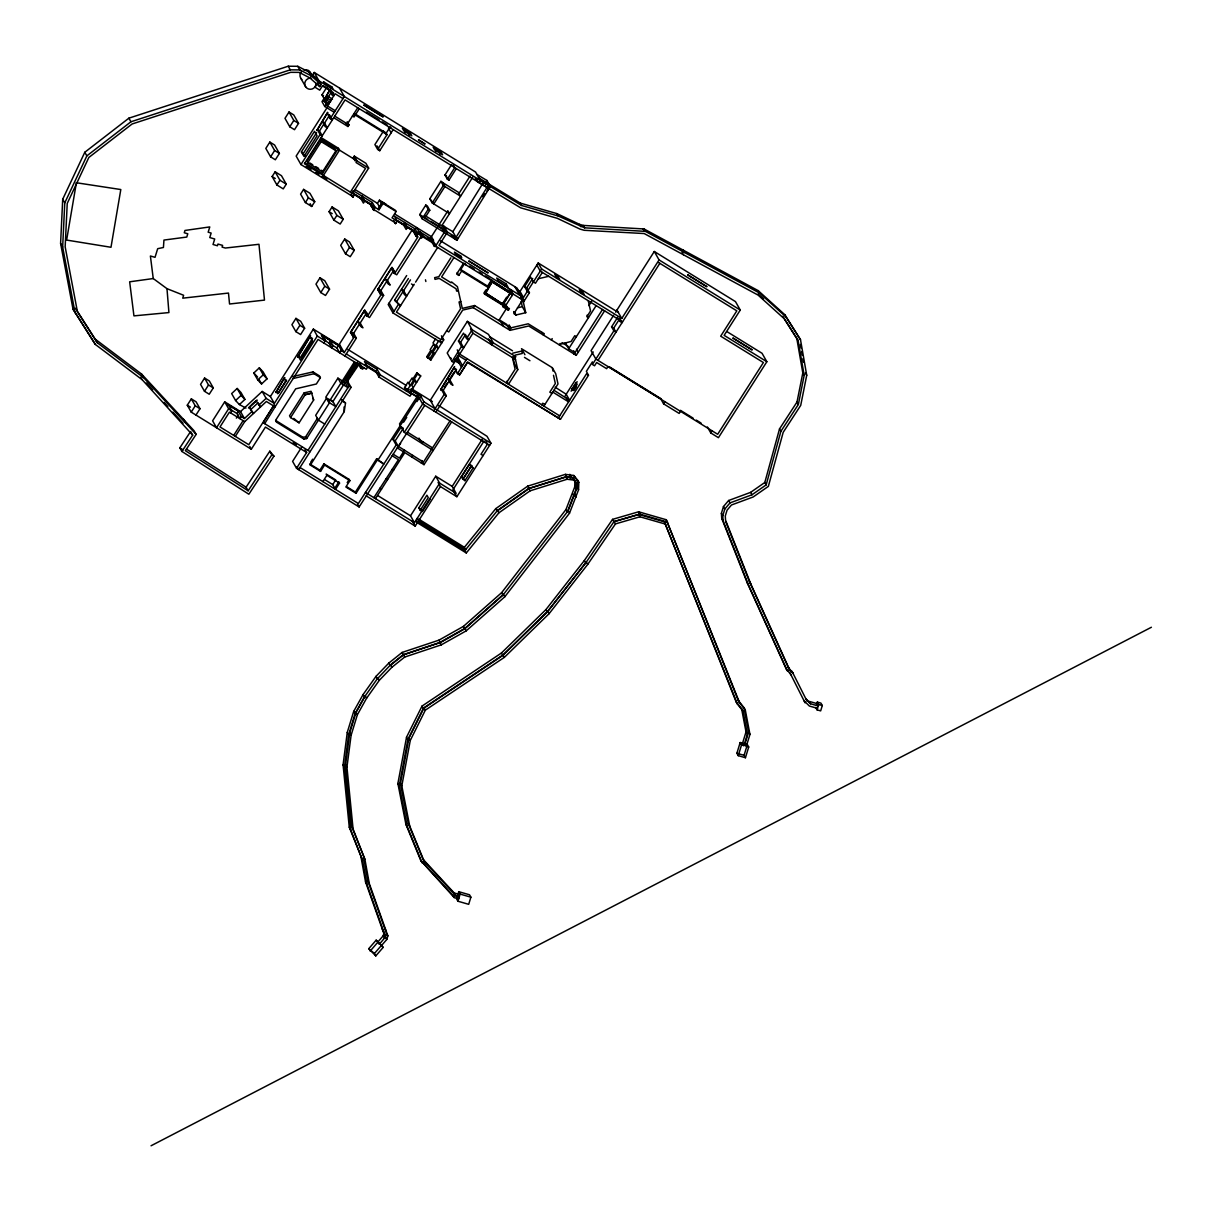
<?xml version="1.0" encoding="UTF-8"?>
<svg xmlns="http://www.w3.org/2000/svg" width="1212" height="1212" viewBox="0 0 1212 1212"><rect width="100%" height="100%" fill="white"/><g stroke="black" fill="none" stroke-linecap="round" stroke-linejoin="round"><path stroke-width="1.5" d="M574.7 486.997L574.927 480.8L572.397 477.664L565.731 476.846L528.765 488.406L497.496 510.434L464.923 550.566L466.302 552.975L498.859 512.843L530.129 490.815L567.11 479.255L573.761 480.073L576.291 483.209L576.064 489.406L567.352 511.934L565.974 509.525L574.7 486.997L576.064 489.406M565.974 509.525L501.586 592.698L463.393 626.407L438.941 640.163L402.126 652.435L388.84 663.055L390.203 665.464L403.505 654.859L440.304 642.572L464.757 628.816L502.95 595.122L568.155 510.752L577.185 487.375L577.457 479.937L573.867 475.498L565.383 474.362L527.659 486.163L495.769 508.631L464.393 547.294L465.756 549.703L418.701 520.66L417.337 518.251M383.189 947.375L376.159 940.164L368.766 948.678L375.796 955.904L383.189 947.375L381.31 945.784L386.779 939.467L387.87 935.891L369.312 883.593L364.918 859.414L353.086 828.993L346.95 767.166L351.101 735.305L357.373 714.747L366.585 698.248L379.311 680.311L391.885 667.282L404.702 657.055L441.304 644.845L466.211 630.846L504.783 596.804L569.519 513.176L578.563 489.784L578.821 482.346L577.457 479.937M269.806 451.197L271.852 454.818L248.142 490.799L246.097 487.194L269.806 451.197L273.942 456.151L248.854 494.223L181.906 451.455L192.663 435.138L142.122 379.659L95.354 344.45L73.008 309.136L60.6 243.385L62.706 199.238L84.795 152.273L128.881 118.17L288.244 66.221L297.758 66.296L309.181 72.175L319.347 81.128M75.068 312.757L62.66 246.99L64.766 202.858L86.855 155.878L130.941 121.776L290.289 69.841L299.818 69.917L311.226 75.795L321.074 84.492L319.726 86.613L309.787 77.856L299.167 72.387L290.653 72.326L132.108 123.988L88.855 157.454L67.236 203.419L65.16 246.793L77.432 311.802L97.233 342.723L143.577 377.614L196.132 434.381L185.375 450.712L248.142 490.799M361.131 857.702L365.524 881.851L383.871 933.573L383.174 935.861L384.537 938.27L385.234 935.997L366.888 884.26L362.494 860.111L349.268 827.19L343.072 764.757L347.268 732.396L353.692 711.399L363.1 694.537L376.023 676.341L388.84 663.055M362.494 860.111L350.632 829.599L344.435 767.166L348.647 734.82L355.055 713.807L364.464 696.945L377.947 677.902L379.311 680.311M364.918 859.414L351.722 826.569L345.587 764.757L349.723 732.896L356.01 712.338L365.221 695.839L366.585 698.248M344.056 406.99L344.223 411.671L310.348 465.105L320.559 471.377L324.589 465.044L323.907 463.848L319.877 470.165L320.559 471.377M344.223 411.671L345.526 402.975L341.678 399.808M420.746 860.49L452.818 895.153L457.288 896.441L458.651 898.849L454.182 897.562L420.746 860.49L405.929 824.387L397.884 783.497L406.52 737.244L422.034 706.081L501.42 653.026L545.9 609.621L584.32 560.565L612.56 519.357L638.603 511.797L666.267 519.736L739.608 702.793L745.304 710.005L749.955 734.411L746.319 746.319L748.713 747.001L745.441 757.727L738.26 755.667L736.896 753.258L740.168 742.532L747.349 744.592L748.713 747.001M422.124 862.899L407.308 826.796L399.263 785.906L407.883 739.668L423.397 708.49L502.783 655.434L547.263 612.03L585.684 562.974L614.105 521.493L638.572 514.373L664.373 521.781L737.411 704.066L742.956 711.08L747.395 734.32L743.926 745.638L741.532 744.941L740.168 742.532M400.43 783.452L408.914 738.002L423.973 707.747L502.995 654.95L547.763 611.257L586.335 562.004L587.699 564.413L549.127 613.666L504.359 657.358L425.336 710.156L410.277 740.426L401.808 785.861L409.717 826.054L424.276 861.535L455.576 895.38L459.378 896.471L458.015 894.062L454.197 892.971L422.912 859.126L408.338 823.645L400.43 783.452L401.808 785.861M791.209 675.023L786.103 668.706L747.077 582.457L721.731 518.372L721.382 513.358L723.458 506.571L728.639 500.495L750.637 492.36L764.802 482.482L779.513 428.912L796.996 402.036L802.814 372.932L796.769 338.284L782.785 316.256M787.482 671.115L748.44 584.866L723.094 520.781L722.761 515.767L724.821 508.995L730.003 502.904L752.001 494.769L766.166 484.891L780.892 431.32L798.36 404.444L804.177 375.341L798.132 340.693L796.769 338.284M478.982 178.058L520.296 203.101L556.884 213.6L579.518 224.341L583.245 225.417L644.042 228.962L758.197 290.638L784.74 314.635L800.511 339.754L806.722 375.326L800.723 405.369L783.194 432.32L768.347 486.391L753.152 496.981L731.472 504.995L727.064 510.176L725.276 516.009L725.564 520.206L750.758 583.881L789.588 669.691L793.299 673.569L788.224 667.282L749.38 581.457L725.549 521.236M487.027 187.436L476.907 181.285L477.649 178.8L490.36 186.527L456.939 240.249L422.155 218.781L419.746 214.554L425.806 205.055L427.382 206.04L429.775 210.252L424.73 218.175L458.03 238.522M376.159 940.164L379.417 944.178L385.401 937.058L386.507 933.482L367.948 881.185L363.555 857.005M458.742 891.684L456.56 898.819L457.924 901.228L468.696 904.319L470.877 897.183L469.514 894.774L458.742 891.684L460.105 894.092L470.877 897.183M457.924 901.228L460.105 894.092M738.26 755.667L741.532 744.941M664.373 521.781L736.032 701.657L741.592 708.672L746.016 731.912L742.562 743.214L743.926 745.638M666.267 519.736L738.229 700.385L743.941 707.596L748.592 732.003L744.956 743.91L746.319 746.319M745.441 757.727L744.077 755.318L747.349 744.592M816.509 704.763L817.327 702.081L820.918 703.111L822.297 705.52L820.66 710.883L817.07 709.853L815.691 707.444M817.07 709.853L818.706 704.505L817.327 702.081M456.045 237.325L452.849 231.704L482.861 183.376M484.982 183.633L486.951 180.482L476.937 174.452M454.985 239.037L488.345 185.3M310.651 462.333L312.651 459.181M269.852 142.077L265.822 148.409L270.609 156.833L275.351 159.772L279.396 153.439L274.594 145.001L269.852 142.077L274.639 150.515L279.396 153.439M289.017 112.004L284.987 118.337L289.774 126.775L294.516 129.699L298.546 123.366L293.758 114.928L289.017 112.004L293.804 120.442L298.546 123.366M312.211 75.614L314.226 72.447L475.558 172.028L480.346 180.467L521.66 205.51L558.262 216.009L584.608 227.826L645.42 231.371L759.56 293.046L786.103 317.044L800.511 339.754M270.609 156.833L274.639 150.515M289.774 126.775L293.804 120.442M334.239 112.322L324.755 106.474L322.013 101.641L324.028 98.49L321.983 94.869L326.77 87.34M272.124 176.543L275.154 171.801L281.472 175.71L286.274 184.148L283.244 188.89L276.912 184.981L272.124 176.543L275.291 178.497M325.452 101.414L323.877 100.444L327.679 105.338L325.452 101.414L331.497 91.93M324.755 106.474L326.089 104.353M332.24 93.233L333.724 95.839L332.149 94.869L333.497 92.748L322.422 85.916L319.726 90.142L314.984 87.203L317.68 82.992L319.726 86.613M276.912 184.981L279.942 180.24L275.154 171.801M335.254 110.746L327.346 105.868L335.073 93.733L342.981 98.611M327.437 107.05L296.167 156.106L300.955 164.544L353.162 196.768M301.394 151.894L314.514 131.32L317.074 135.835L303.97 156.409L301.394 151.894L305.227 156.212M303.515 153.197L316.62 132.623M319.498 130.957L317.377 129.654L320.12 134.487L322.225 135.789L319.498 130.957L329.573 115.14L327.467 113.837L330.209 118.655L332.315 119.958L329.573 115.14M300.955 164.544L320.12 134.487M330.209 118.655L344.329 96.505L339.527 88.067M320.286 140.031L306.848 161.12L307.757 162.726L322.513 171.846L335.966 150.742L335.057 149.137L320.286 140.031L321.195 141.637L335.966 150.742M307.757 162.726L321.195 141.637M303.621 189.375L300.591 194.117L305.394 202.555L311.711 206.464L314.741 201.722L309.954 193.284L303.621 189.375L308.409 197.814L314.741 201.722M347.405 123.942L357.737 107.732M333.739 117.715L347.98 126.502L348.995 124.927L347.162 121.715M359.328 108.701L354.025 117.003L352.45 116.034M338.496 148.334L339.527 150.136L323.392 175.452L322.362 173.649L338.496 148.334L321.104 137.592M305.394 202.555L308.409 197.814M424.776 405.323L359.131 506.949L296.546 468.317L306.621 452.485L265.443 427.063L251.323 449.228L191.223 412.125L187.284 405.187L191.329 398.869L196.071 401.793L200.01 408.717L195.965 415.049M204.586 378.038L200.556 384.371L204.495 391.294L209.237 394.233L213.282 387.901L209.343 380.977L204.586 378.038L208.525 384.977L213.282 387.901M191.223 412.125L195.253 405.793L191.329 398.869M204.495 391.294L208.525 384.977M352.51 193.435L368.66 168.12L365.918 163.287L354.313 156.136L353.313 157.711L355.131 160.923M329.058 211.691L332.088 206.949L338.421 210.858L343.208 219.296L340.178 224.038L333.861 220.13L329.058 211.691L332.224 213.645M383.537 131.017L374.902 144.592L377.644 149.409L379.75 150.712L393.188 129.608M377.644 149.409L387.052 134.638L386.189 133.123L390.234 126.805L391.082 128.305M350.404 192.132L365.539 168.392L356.04 162.529L357.055 160.954L354.313 156.136M333.861 220.13L336.875 215.388L332.088 206.949M352.359 196.283L352.813 197.298L354.495 194.662L352.677 191.451M224.705 401.823L212.6 420.822L216.539 427.745L228.629 408.747L224.705 401.823L240.521 411.595L244.445 418.519L251.838 411.656L249.445 407.429L253.535 413.443L251.838 411.656M404.99 132.775L406.338 130.669M230.447 412.822L231.795 410.701L228.886 405.581M408.944 135.229L410.292 133.108L402.384 128.23L403.914 130.941L411.822 135.82L410.292 133.108M320.013 277.775L315.984 284.108L320.771 292.546L325.513 295.47L329.558 289.138L324.755 280.699L320.013 277.775L324.801 286.214L329.558 289.138M344.723 239.006L340.693 245.339L345.481 253.762L350.223 256.702L354.268 250.369L349.465 241.93L344.723 239.006L349.51 247.445L354.268 250.369M295.955 318.362L291.925 324.695L295.864 331.618L300.606 334.557L304.636 328.225L300.712 321.301L295.955 318.362L299.894 325.301L304.636 328.225M241.294 416.564L239.946 418.67L237.037 413.55L238.385 411.444L241.294 416.564L244.445 418.519M353.359 193.753L371.766 205.131L374.175 210.479L370.645 205.161L372.326 202.525L353.237 190.738M236.34 418.125L238.234 415.171M295.864 331.618L299.894 325.301M320.771 292.546L324.801 286.214M345.481 253.762L349.51 247.445M373.387 209.994L375.069 207.358L372.326 202.525M379.917 207.691L377.447 203.343L379.462 200.177L386.007 204.222M233.689 435.396L243.112 420.625M382.325 202.222L378.295 208.555L378.977 209.767L383.007 203.434L382.325 202.222L395.4 210.297L396.082 211.509L392.052 217.827L436.229 245.097M235.325 436.396L244.733 421.625L266.382 401.49L275.094 406.853L318.059 339.451L366.297 369.221L367.645 367.115L364.479 361.54L377.129 369.357L380.295 374.932L378.962 377.038L409.989 396.203L411.338 394.082L409.762 391.294M313.363 329.103L317.302 336.042L274.336 403.445L270.397 396.521L313.363 329.103L340.254 345.708M273.518 405.884L248.778 444.713L219.993 426.942L229.401 412.171L244.733 421.625M435.775 151.788L437.123 149.667M323.862 343.026L325.543 340.39L322.013 335.088L339.405 345.814L338.618 345.329L336.936 347.965L339.678 352.798L341.36 350.147L344.178 352.631L353.768 337.603L350.692 332.179M395.067 222.644L395.521 223.659L397.203 221.023L394.476 216.206L415.034 228.886L417.776 233.719L416.095 236.355L417.216 236.31M439.729 154.227L441.077 152.106L433.169 147.228L434.699 149.94L442.607 154.818L441.077 152.106M317.302 336.042L324.407 340.436L322.013 335.088M304.136 392.885L289.547 415.777L290.577 417.595L299.076 422.837L313.666 399.945L311.075 391.294L304.136 392.885L305.166 394.703L290.577 417.595M429.836 198.738L440.926 181.33L442.516 182.3L444.91 186.527L433.82 203.934L429.836 198.738L432.229 202.949L449.44 213.57L447.955 210.964M456.333 168.589L448.94 180.194L447.364 179.209L444.971 174.998L451.44 164.847M412.201 229.947L339.39 344.193L344.178 352.631M292.153 376.674L313.014 371.902L319.392 375.841L320.407 377.644L316.362 383.992L295.667 388.84L276.048 419.64L276.609 422.2L304.091 439.168L306.681 438.562L329.512 402.748L326.77 397.93L315.681 415.337L318.423 420.155L324.74 424.064M416.095 236.355L413.353 231.522L415.034 228.886M415.655 229.144L416.67 227.553L421.458 235.992L396.718 274.821L394.082 273.185L391.34 268.367L394.612 273.518L418.004 236.794L416.428 235.825M422.155 218.781L428.2 209.282L425.806 205.055M432.229 202.949L443.319 185.542L440.926 181.33M447.364 179.209L454.758 167.604L453.152 164.802M350.495 332.452L364.797 310.03L367.887 315.453L364.615 310.302L350.495 332.452L353.768 337.603M377.735 289.729L392.037 267.291L395.112 272.715L391.855 267.579L377.735 289.729L380.992 294.88L377.917 289.456M344.95 356.04L356.373 338.118L353.646 333.285L366.751 312.726M378.765 289.259L381.492 294.077L367.387 316.241L364.115 311.09L366.857 315.908L369.493 317.544L383.613 295.38L380.871 290.562L393.036 271.458M417.716 232.749L418.716 231.174L433.487 240.279L432.472 241.87L421.927 235.355M353.237 337.269L353.737 336.481L351.01 331.664L353.646 333.285M366.857 315.908L367.357 315.12M380.462 294.546L380.977 293.758L378.235 288.941L380.871 290.562M394.082 273.185L394.582 272.397M337.921 378.144L340.83 383.265L347.935 387.658L345.026 382.537L337.921 378.144L325.816 397.127L328.725 402.263L335.845 406.656L332.936 401.52L330.088 399.763M406.656 275.548L388.188 304.515L392.991 312.954L441.698 343.026L440.335 340.617M430.76 237.719L447.698 211.13M458.893 193.587L470.074 176.028M276.609 422.2L275.594 420.397L303.076 437.365L305.666 436.759L317.392 418.337M328.725 402.263L354.434 361.903M520.812 297.682L523.372 302.212L525.735 312.711L516.07 314.969L513.888 313.635L522.63 299.909L435.547 246.157L445.304 230.856L442.107 225.235L472.756 177.149M394.612 300.152L400.475 305.803L394.612 300.152L408.368 278.563M301.682 447.137L292.607 461.378L296.546 468.317M342.451 383.159L355.601 362.539M297.076 466.847L298.652 469.62L351.056 387.385L348.95 386.083L345.784 380.507L357.388 362.312L360.555 367.887L362.661 369.175L363.661 367.6M332.936 401.52L345.026 382.537M396.718 301.455L410.474 279.866M347.602 379.704L352.647 371.781M355.692 367.009L357.707 363.842M347.496 380.144L357.192 364.933M346.859 382.265L359.494 363.615M435.214 246.687L434.154 246.036L435.169 244.445L432.426 239.628M347.389 382.598L347.889 381.81L345.784 380.507M392.991 312.954L398.369 304.5M307.969 450.379L348.95 386.083M360.555 367.887L361.555 366.297L359.979 363.524M414.231 284.229L396.43 312.135L440.941 339.618L460.575 308.802L459.045 301.97L460.772 301.561M415.58 282.123L437.668 247.46M378.977 209.767L304.409 163.741L345.087 99.914L479.013 182.588L480.346 180.467L490.36 186.527L486.997 190.875M377.129 369.357L375.796 371.463L378.962 377.038M450.849 257.823L438.835 276.669L434.638 277.654L435.017 279.366L439.214 278.381L456.091 288.789L456.606 291.107L458.333 290.698M453.97 257.535L441.622 276.927L451.106 282.775L451.622 281.972L457.439 286.683L462.302 308.393L474.574 305.53L510.782 327.876L528.22 323.801L544.279 333.709L543.43 335.057L541.946 332.467M322.846 481.618L326.892 475.286L326.195 474.074L335.694 479.937L332.77 484.603L335.512 489.421L339.542 483.088L338.86 481.891L334.815 488.224M463.469 263.383L456.666 274.063L458.803 275.397L461.605 271.064L460.742 269.549L464.802 263.246L465.666 264.746M412.807 379.159L416.852 372.826L417.534 374.038L406.611 391.173L404.55 387.552L408.005 382.144L410.05 385.764M435.623 338.799L433.032 342.86L435.093 346.48M408.686 383.356L412.125 377.947L413.504 380.356L416.655 382.31L415.974 381.113M433.729 344.056L430.199 349.601L434.517 354.298L433.138 351.889L436.881 346.011M430.775 360.161L426.76 356.707L430.714 350.51L433.654 352.798L429.927 358.646L430.775 360.161L443.713 339.86L441.41 335.785M347.193 482.634L349.223 479.467L323.907 463.848M427.609 358.207L438.789 340.754M349.223 479.467L349.904 480.664L345.859 486.997L356.07 493.299L377.326 459.939L376.644 458.727L355.389 492.087L356.07 493.299M415.292 379.901L411.853 385.31L413.216 387.719M416.852 372.826L420.7 375.978L409.777 393.127L407.717 389.507L404.55 387.552M446.637 330.664L448.758 331.967L462.681 310.105L473.225 307.636L474.574 305.53M461.605 271.064L488.466 287.638L487.603 286.138L491.633 279.805M485.936 289.895L483.906 293.062L502.889 304.788L502.738 306.742L508.404 310.242L509.404 308.651L505.328 306.136L503.616 303.121M487.951 286.729L491.981 280.411L511.479 293.031M503.041 304.257L485.209 292.759L503.041 304.257L510.1 293.183L492.269 281.684L484.421 293.971L503.404 305.682M488.497 338.905L491.92 344.92L493.254 342.814L488.466 334.376L467.377 321.362L447.213 353.01L452 361.449L453.576 362.418L458.091 355.343L465.999 360.222M485.633 293.516L492.269 281.684M458.469 341.026L460.575 342.329L463.666 347.753L461.545 346.45L458.469 341.026L463.514 333.118L466.59 338.542L468.711 339.845L466.393 335.785M460.575 342.329L465.62 334.421M398.263 446.304L395.173 440.88L403.338 428.275L401.217 426.942L393.067 439.547L396.142 444.971L358.358 503.525L300 467.499M411.519 390.188L420.488 395.718L423.988 401.899L404.293 432.366L431.517 449.44L449.985 420.882M452 361.449L461.545 346.45M466.59 338.542L472.165 329.8L467.377 321.362M455.682 360.464L430.29 400.308L435.078 408.747M470.544 328.997L472.938 333.209L456.697 358.873L461.484 367.297M504.843 286.002L506.192 283.881L496.693 278.033L498.405 281.048L507.904 286.896L506.192 283.881M444.334 387.446L447.258 382.84M449.213 379.78L454.091 372.129M442.728 391.112L456.5 369.493L454.379 368.206L457.454 373.629L459.575 374.917L467.484 362.509L560.459 419.276L588.502 375.281L586.366 371.357L592.426 361.858M375.447 498.647L404.793 452.606L424.003 464.666L451.667 421.912M433.729 410.853L444.198 394.43L441.123 389.022L443.228 390.309L446.304 395.733L435.85 412.156M457.454 373.629L467.014 358.646M502.601 303.5L506.646 297.167M502.889 304.788L510.964 292.122M505.328 306.136L513.055 294.001L511.343 290.986M498.844 320.498L506.237 308.893L502.813 302.879M538.189 262.974L541.612 268.988L523.448 297.485L520.024 291.456L538.189 262.974L618.332 312.454M523.372 302.212L529.432 292.713L527.326 291.41L524.584 286.593L530.629 277.094L533.371 281.911L535.477 283.214L542.37 272.412M529.432 292.713L526.69 287.895L532.735 278.396M520.433 298.561L521.781 296.44M431.517 449.44L423.458 462.105L396.142 444.971M556.596 278.442L557.929 276.336L554.778 274.382L556.49 277.396L559.641 279.351L557.929 276.336M439.668 483.164L414.459 522.72L410.52 515.797L435.729 476.225L452.182 486.391L456.121 493.314L439.668 483.164L435.729 476.225M420.216 510.267L418.837 507.858L426.912 495.208L428.275 497.617L420.216 510.267L422.321 511.57L430.381 498.92M366.191 495.859L415.216 526.129L440.426 486.573L438.062 482.421M506.389 382.947L515.1 369.281L512.494 357.631M514.933 357.055L517.766 369.705L508.495 384.249L506.783 381.235M452.182 486.391L482.558 438.714M484.027 441.032L452.94 489.799L456.879 496.723L490.966 443.244L487.027 436.305L438.729 405.52M461.454 476.967L469.514 464.302L471.635 465.605L472.998 468.014L464.923 480.679L461.454 476.967L464.923 480.679M551.339 339.951L552.187 338.602M462.817 479.376L470.892 466.711L469.514 464.302M581.109 293.577L582.457 291.471L579.291 289.516L581.002 292.531L584.169 294.486L582.457 291.471M463.56 478.27L471.635 465.605M559.247 344.829L560.095 343.481L561.095 344.087L571.11 341.451L574.776 335.709L576.367 336.678M588.896 305.621L591.774 301.091M574.988 352.662L568.67 348.768L596.168 305.606M541.764 404.793L542.779 403.217L544.885 404.52M573.988 354.252L602.485 309.514M543.885 406.096L558.005 383.946L555.702 373.705L552.278 367.675L521.508 348.692L524.932 354.707M473.225 307.636L510.025 330.346L528.705 325.983L576.245 355.328L604.606 310.817M613.666 315.226L591.077 350.647L595.88 359.085L717.671 434.275L763.393 362.539L720.685 336.178L736.82 310.848L658.783 262.686M615.62 312.151L654.283 251.49L735.472 301.606L740.274 310.045L724.14 335.36L766.848 361.721L718.428 437.683L710.793 432.957L707.369 426.942M565.186 395.839L593.198 351.95M572.064 388.87L576.094 382.537L577.124 384.34L573.079 390.673L572.064 388.87L574.17 390.158L576.185 387.007M611.575 326.846L613.681 328.149L615.969 332.179L613.863 330.876L611.575 326.846L617.635 317.362M571.11 391.173L577.139 381.704M613.681 328.149L619.741 318.665M558.338 417.973L586.396 373.978L588.502 375.281M613.863 330.876L592.441 364.479L594.547 365.782L596.637 362.509L606.651 368.69L608 366.569M620.499 319.998L622.029 322.68L619.908 321.377L620.423 320.589M541.612 268.988L621.756 318.468L659.07 259.929L654.283 251.49M597.986 360.388L659.843 263.337M680.493 411.322L679.159 413.428L663.6 403.838L664.949 401.717M710.793 432.957L712.126 430.851M417.852 395.567L399.521 423.942L400.384 425.457M377.841 460.257L418.716 397.082L422.655 404.005L489.618 445.349M403.657 422.109L406.717 417.382M416.913 401.611L418.958 398.46M399.596 444.895L400.611 443.319M373.872 497.677L398.445 459.696L392.143 455.757M404.55 450.243L399.46 458.121L393.158 454.182M411.701 456.939L412.716 455.364M421.14 462.863L422.155 461.287M181.906 451.455L179.846 447.849L190.602 431.517L192.663 435.138M587.699 564.413L615.469 523.902L639.951 516.782L665.752 524.19M423.185 441.986L422.064 443.516L418.988 438.093M482.527 196.677L484.77 193.784M370.145 951.102L377.538 942.572M383.174 935.861L378.053 941.769L379.417 944.178M375.796 955.904L374.432 953.48L381.825 944.966M504.783 596.804L503.419 594.38L464.832 628.422L439.941 642.436L403.323 654.647L390.522 664.873L377.386 678.75L376.023 676.341M239.4 404.566L244.915 399.43L240.976 392.506L237.158 388.461L231.643 393.597L235.582 400.521L239.4 404.566L245.96 408.08M253.793 372.993L259.307 367.857L263.125 371.902L267.064 378.826L261.55 383.962L257.732 379.917L253.793 372.993L257.611 377.023M235.582 400.521L241.097 395.4L237.158 388.461M257.732 379.917L263.246 374.796L259.307 367.857M240.521 411.595L262.171 391.446L270.397 396.521M251.142 409.232L258.02 402.823L260.428 407.035L256.323 401.02M258.732 405.232L266.11 398.369L274.336 403.445M151.046 1145.779L1151.4 627.255M578.821 482.346L575.245 477.907L566.746 476.77L529.023 488.572L497.147 511.04L495.769 508.631M667.63 522.145L639.981 514.206L613.923 521.766L612.56 519.357M538.34 278.73L548.703 276.306M517.479 307.818L522.311 306.681L525.735 312.711M310.348 393.491L305.166 394.703L312.105 393.097M512.721 353.177L521.721 351.071L522.251 353.48L515.07 355.161M293.183 378.477L314.029 373.72L320.407 377.644M153.242 278.548L129.654 281.805L133.941 315.877L168.922 312.575L166.983 288.668L153.242 278.548L150.394 255.99L155.03 257.323L157.681 248.687L163.423 247.49L163.953 240.067L186.784 237.052L187.784 233.78L184.269 232.765L184.966 230.462L209.782 226.917L208.161 232.204L211.146 233.068L209.767 237.567L214.706 238.991L213.024 244.491L217.433 245.763L217.963 244.051L222.599 245.385L222.069 247.096L225.371 248.036L258.974 244.294L264.489 300.106L229.553 304L228.477 293.062L182.739 298.167L183.618 295.274L166.983 288.668M809.161 701.369L816.873 703.581L818.251 705.99L810.525 703.778L805.707 698.794L810.525 703.778M818.706 704.505L822.297 705.52M817.524 708.369L809.374 706.035L803.723 700.43M736.896 753.258L744.077 755.318M421.337 234.31L422.791 235.128M442.107 225.235L452.849 231.704M479.013 182.588L520.615 207.797L557.338 218.327L579.972 229.083L584.154 230.28L644.193 233.552L758.076 295.092L784.164 318.665L798.132 340.693M319.877 470.165L309.651 463.893L310.348 465.105M659.07 259.929L740.274 310.045M727.245 331.815L762.045 353.283L766.848 361.721M478.073 178.255L483.83 181.815M480.331 180.467L319.014 80.886L309.181 72.175L311.226 75.795M366.403 112.095L379.114 119.943M382.295 121.897L387.052 124.836M323.104 85.628L331.543 90.839M327.725 96.218L332.467 99.142M386.189 133.123L354.434 113.519L355.298 115.034L387.052 134.638M321.983 94.869L323.559 95.839M326.619 97.884L331.361 100.808M325.604 99.46L330.361 102.384M444.971 174.998L446.546 175.967M326.18 102.02L329.346 103.974M442.683 182.603L458.303 192.238L460.53 196.162L443.319 185.542M334.754 116.14L348.995 124.927M622.529 321.892L540.264 271.109L536.84 265.08M320.544 138.426L368.66 168.12M428.2 209.282L429.775 210.252M425.503 215.903L442.91 226.644M419.746 214.554L427.654 219.433M430.821 221.387L441.895 228.22L444.289 232.446M524.584 286.593L526.69 287.895M383.007 203.434L396.082 211.509M440.547 240.824L516.994 288.017L524.22 300.894M355.207 189.617L377.447 203.343M394.885 214.1L431.427 236.673L433.487 240.279M518.357 290.425L520.024 291.456M309.787 162.953L312.741 164.771M315.696 166.589L318.65 168.407M523.448 297.485L439.002 245.354L447.425 232.143L444.001 226.114M304.788 162.802L322.362 173.649M508.343 288.517L511.843 290.683M354.025 193.784L361.933 198.662M365.1 200.616L371.433 204.525M398.324 221.129L404.641 225.023M407.808 226.977L414.14 230.886M396.066 220.13L413.686 231.007L416.883 236.84M370.645 205.161L374.175 210.479M413.353 231.522L414.14 232.022M469.544 266.17L474.271 269.079M479.013 272.003L482.164 273.957M485.33 275.912L490.057 278.821M306.257 166.65L310.999 169.574M315.756 172.498L318.907 174.452M322.074 176.407L326.816 179.346M420.458 237.567L421.503 238.219L422.518 236.643L419.776 231.825M492.693 282.441L510.1 293.183M395.87 223.129L373.72 209.464L370.978 204.646M460.742 269.549L487.603 286.138M680.477 410.338L693.128 418.155M696.294 420.109L701.036 423.033M609.121 366.675L661.313 398.899M608.666 366.797L660.858 399.021L663.6 403.838M562.004 342.617L568.186 346.435M279.942 180.24L286.274 184.148M336.875 215.388L343.208 219.296M411.444 283.972L413.565 285.274M524.463 357.358L529.932 360.737M489.83 336.784L512.524 350.798M472.165 329.8L515.948 356.813M472.938 333.209L515.479 359.464L514.009 356.873M552.793 392.097L568.61 401.869L566.049 397.339M551.93 393.461L549.824 392.158L555.338 383.507L553.49 375.281M380.977 293.758L383.613 295.38M441.607 338.557L443.713 339.86M457.515 352.783L559.702 415.867M560.459 419.276L467.65 361.979L459.575 374.917L458.045 372.205M455.47 358.767L460.212 361.706M454.515 359.994L458.863 362.691M450.516 357.919L451.303 358.404M454.47 360.358L459.212 363.282M426.76 356.707L429.927 358.646M417.534 374.038L420.7 375.978M353.737 336.481L356.373 338.118M444.198 394.43L446.304 395.733M347.844 349.42L406.52 385.628M411.277 388.567L432.396 401.611M338.739 345.753L321.331 335.012L324.407 340.436M409.762 389.491L420.822 396.324L419.488 398.43L409.989 392.582M366.751 365.494L376.584 371.948L364.721 364.63M411.671 393.218L419.14 397.839M324.755 339.905L325.543 340.39M324.286 340.163L336.936 347.965M346.299 353.934L411.338 394.082M423.988 401.899L490.966 443.244M483.103 455.591L480.997 454.288L487.512 444.046L485.936 441.274M470.892 466.711L472.998 468.014M342.375 401.02L345.526 402.975M328.361 398.899L333.103 401.823M440.426 486.573L456.879 496.723M293.804 418.398L299.076 422.837M418.837 507.858L420.943 509.161M380.038 488.148L381.553 489.087M262.898 422.549L310.075 451.682M418.897 519.221L464.393 547.294M293.107 442.774L296.273 444.728M377.75 495.572L410.52 515.797M417.564 521.342L464.923 550.566M324.589 465.044L349.904 480.664M466.302 552.975L417.367 522.766L415.989 520.357M365.418 492.451L414.459 522.72M229.129 408.671L237.037 413.55M228.629 408.747L231.795 410.701M346.632 486.694L355.389 492.087M326.892 475.286L339.542 483.088M324.861 479.725L332.77 484.603M195.253 405.793L200.01 408.717M187.284 405.187L190.451 407.141M407.429 432.123L432.532 447.864M393.067 439.547L395.173 440.88M397.233 447.879L403.535 451.818M376.644 458.727L383.825 464.014L377.326 459.939M392.279 469.241L393.642 470.104M386.158 478.695L387.598 479.588M555.232 387.249L566.201 394.248L569.625 400.278L553.96 390.279M271.852 454.818L273.942 456.151M186.451 449.091L246.097 487.194M179.846 447.849L183.042 449.879M483.952 185.527L484.8 186.012M427.669 238.219L431.427 241.218L434.154 246.036M75.386 308.181L95.187 339.118L141.531 374.008L194.071 430.76L196.132 434.381M368.766 948.678L374.432 953.48M451.364 235.234L456.939 240.249M758.076 293.925L763.575 298.894M786.103 668.706L788.603 671.312M263.246 374.796L267.064 378.826M241.097 395.4L244.915 399.43M146.394 382.977L152.712 389.916M164.074 402.399L167.862 406.55M172.922 412.11L183.027 423.2M73.008 309.136L95.354 344.45M784.74 314.635L786.103 317.044M805.359 372.917L806.722 375.326M758.197 290.638L759.56 293.046M802.814 372.932L804.177 375.341M796.996 402.036L798.36 404.444M683.265 250.142L684.628 252.566M682.038 252.323L683.401 254.732M779.513 428.912L780.892 431.32M644.042 228.962L645.42 231.371M642.996 228.659L644.36 231.068M764.802 482.482L766.166 484.891M750.637 492.36L752.001 494.769M583.245 225.417L584.608 227.826M579.518 224.341L580.896 226.75M728.639 500.495L730.003 502.904M616.969 310.045L621.756 318.468M618.393 318.695L619.908 321.377M723.458 506.571L724.821 508.995M556.884 213.6L558.262 216.009M721.382 513.358L722.761 515.767M721.731 518.372L723.094 520.781M749.38 581.457L750.758 583.881M747.077 582.457L748.44 584.866M788.224 667.282L789.588 669.691M587.062 315.226L588.471 317.695L586.881 316.711L590.547 310.969L588.259 300.727M520.296 203.101L521.66 205.51M576.503 349.207L578.215 352.222M573.67 350.798L576.245 355.328M475.301 178.467L476.907 181.285M565.246 342.738L568.67 348.768M520.918 296.895L522.63 299.909M514.873 286.714L519.675 295.152M638.603 511.797L639.981 514.206M447.349 177.376L448.94 180.194M638.572 514.373L639.951 516.782M509.479 291.062L512.04 295.576M743.941 707.596L745.304 710.005M738.229 700.385L739.608 702.793M741.592 708.672L742.956 711.08M736.032 701.657L737.411 704.066M514.358 311.954L516.07 314.969M513.767 311.59L515.479 314.605M491.981 280.411L492.496 281.305M505.525 304.303L507.237 307.318M748.592 732.003L749.955 734.411M504.98 304.212L508.404 310.242M746.016 731.912L747.395 734.32M509.07 324.861L510.782 327.876L510.025 330.346L506.601 324.316L500.268 320.422L503.692 326.437M614.105 521.493L615.469 523.902M388.401 128.017L391.128 132.835M385.022 132.396L385.87 133.911M517.766 369.705L514.342 363.676L512.812 356.858M573.867 475.498L575.245 477.907M457.212 272.579L458.803 275.397M574.927 480.8L576.291 483.209M572.397 477.664L573.761 480.073M569.837 474.331L571.2 476.74M577.185 487.375L578.563 489.784M569.458 476.816L570.822 479.225M565.383 474.362L566.746 476.77M565.731 476.846L567.11 479.255M377.008 145.879L379.75 150.712M575.003 494.526L576.367 496.935M572.655 493.708L574.018 496.117M329.922 90.945L332.149 94.869M568.155 510.752L569.519 513.176M346.268 123.488L347.98 126.502M314.226 72.447L321.074 84.492M393.703 220.448L395.521 223.659M324.604 101.035L327.346 105.868M379.462 200.177L381.931 204.525M584.32 560.565L585.684 562.974M297.758 66.296L299.818 69.917M457.227 349.874L459.621 354.086M300.879 78.386L305.666 86.825M457.712 357.282L462.499 365.721M527.659 486.163L530.129 490.815M288.244 66.221L290.289 69.841M350.995 194.087L352.813 197.298M436.199 344.814L438.259 348.42M321.604 170.241L322.513 171.846M389.158 303L393.945 311.439M497.496 510.434L498.859 512.843M547.763 611.257L549.127 613.666M545.9 609.621L547.263 612.03M310.12 203.646L311.711 206.464M431.608 447.713L433.184 450.485M501.586 592.698L502.95 595.122M421.64 460.499L424.003 464.666M401.217 426.942L404.293 432.366M339.405 345.814L342.148 350.647M338.618 345.329L341.814 351.162M347.889 381.81L351.056 387.385M502.995 654.95L504.359 657.358M501.42 653.026L502.783 655.434M412.065 520.584L415.216 526.129M464.832 628.422L466.211 630.846M463.393 626.407L464.757 628.816M313.014 371.902L314.029 373.72M312.635 398.142L313.666 399.945M438.941 640.163L440.304 642.572M439.941 642.436L441.304 644.845M357.555 504.177L359.131 506.949M128.881 118.17L130.941 121.776M305.666 436.759L306.681 438.562M303.076 437.365L304.091 439.168M305.045 449.713L306.621 452.485M259.186 379.795L261.55 383.962M262.171 391.446L266.11 398.369M402.126 652.435L404.702 657.055M423.973 707.747L425.336 710.156M422.034 706.081L423.397 708.49M390.522 664.873L391.885 667.282M84.795 152.273L86.855 155.878M249.763 446.455L251.323 449.228M408.914 738.002L410.277 740.426M406.52 737.244L407.883 739.668M363.1 694.537L364.464 696.945M397.884 783.497L399.263 785.906M356.01 712.338L357.373 714.747M62.706 199.238L64.766 202.858M353.692 711.399L355.055 713.807M457.651 895.259L459.015 897.668M454.197 892.971L455.576 895.38M183.663 419.337L185.709 422.943M452.818 895.153L454.182 897.562M408.338 823.645L409.717 826.054M405.929 824.387L407.308 826.796M422.912 859.126L424.276 861.535M349.723 732.896L351.101 735.305M347.268 732.396L348.647 734.82M141.531 374.008L143.577 377.614M140.759 377.25L142.122 379.659M60.6 243.385L62.66 246.99M345.587 764.757L346.95 767.166M343.072 764.757L344.435 767.166M95.187 339.118L97.233 342.723M351.722 826.569L353.086 828.993M349.268 827.19L350.632 829.599M367.948 881.185L369.312 883.593M365.524 881.851L366.888 884.26M384.674 928.316L386.037 930.74M386.507 933.482L387.87 935.891M382.31 929.18L383.674 931.589M383.871 933.573L385.234 935.997M385.401 937.058L386.779 939.467M379.932 943.36L381.31 945.784M486.951 180.482L490.36 186.527M791.921 671.16L807.071 701.203M789.845 672.615L805.086 702.854M552.278 367.675L553.051 371.099M521.13 301.44L522.311 306.681M425.473 279.805L425.867 281.502M800.39 344.466L801.011 348.026M801.632 351.571L802.253 355.131M802.874 358.691L803.495 362.252M316.014 83.355A5.651 5.56 -29.6 0 1 310.181 89.294A5.651 5.56 -29.6 0 1 304.803 83.113A5.651 5.56 -29.6 0 1 311.56 78.25M303.864 70.008A5.651 5.56 -29.6 0 1 311.105 76.371M301.818 79.477A5.651 5.56 -29.6 0 1 301.424 71.599M76.386 182.754L66.63 240.067L110.989 247.278L120.806 189.542L76.386 182.754M418.534 139.865L424.851 143.864L418.534 139.865M274.063 405.05L263.655 421.852L264.686 423.655L275.094 406.853L274.063 405.05M330.088 89.552L323.362 101.232L330.088 89.552M327.634 112.443L316.877 130.457L327.634 112.443M362.04 196.177L360.706 198.298L363.433 203.116L364.782 201.01L362.04 196.177M310.514 335.845L297.743 357.025L310.514 335.845M284.638 377.599L275.897 392.446L284.638 377.599M312.454 338.542L300.364 357.54L298.243 356.237L300.47 360.146L312.575 341.163L310.348 337.239L312.454 338.542M285.668 381.098L277.609 393.764L276.412 391.643L278.518 392.946L286.577 380.295L284.472 378.992L285.668 381.098M404.747 222.538L403.399 224.659L406.141 229.477L407.49 227.371L404.747 222.538M330.376 340.981L329.028 343.087L331.77 347.905L333.118 345.799L330.376 340.981M454.53 366.812L440.607 389.81L454.53 366.812M252.626 403.763C238.097 418.14 267.867 390.461 252.626 403.763M238.84 411.338L227.765 404.52L238.84 411.338M449.864 379.901L447.743 378.614L450.834 384.037L452.94 385.325L449.864 379.901M706.763 286.623L687.78 274.912L706.763 286.623M382.962 116.822L363.979 105.111L382.962 116.822M331.861 86.916L323.422 81.704L324.452 83.522L332.891 88.734L331.861 86.916M752.016 349.829L733.033 338.118L752.016 349.829M324.528 123.048L322.422 121.745L325.164 126.563L327.27 127.866L324.528 123.048M460.757 256.035L454.424 252.126L455.454 253.944L461.772 257.838L460.757 256.035M487.936 272.806L468.953 261.095L487.936 272.806M387.431 280.275L385.31 278.972L388.052 283.805L390.158 285.093L387.431 280.275M403.596 290.653L401.49 289.365L404.566 294.774L406.671 296.076L403.596 290.653M360.191 322.998L358.085 321.71L360.828 326.528L362.933 327.831L360.191 322.998"/></g></svg>
